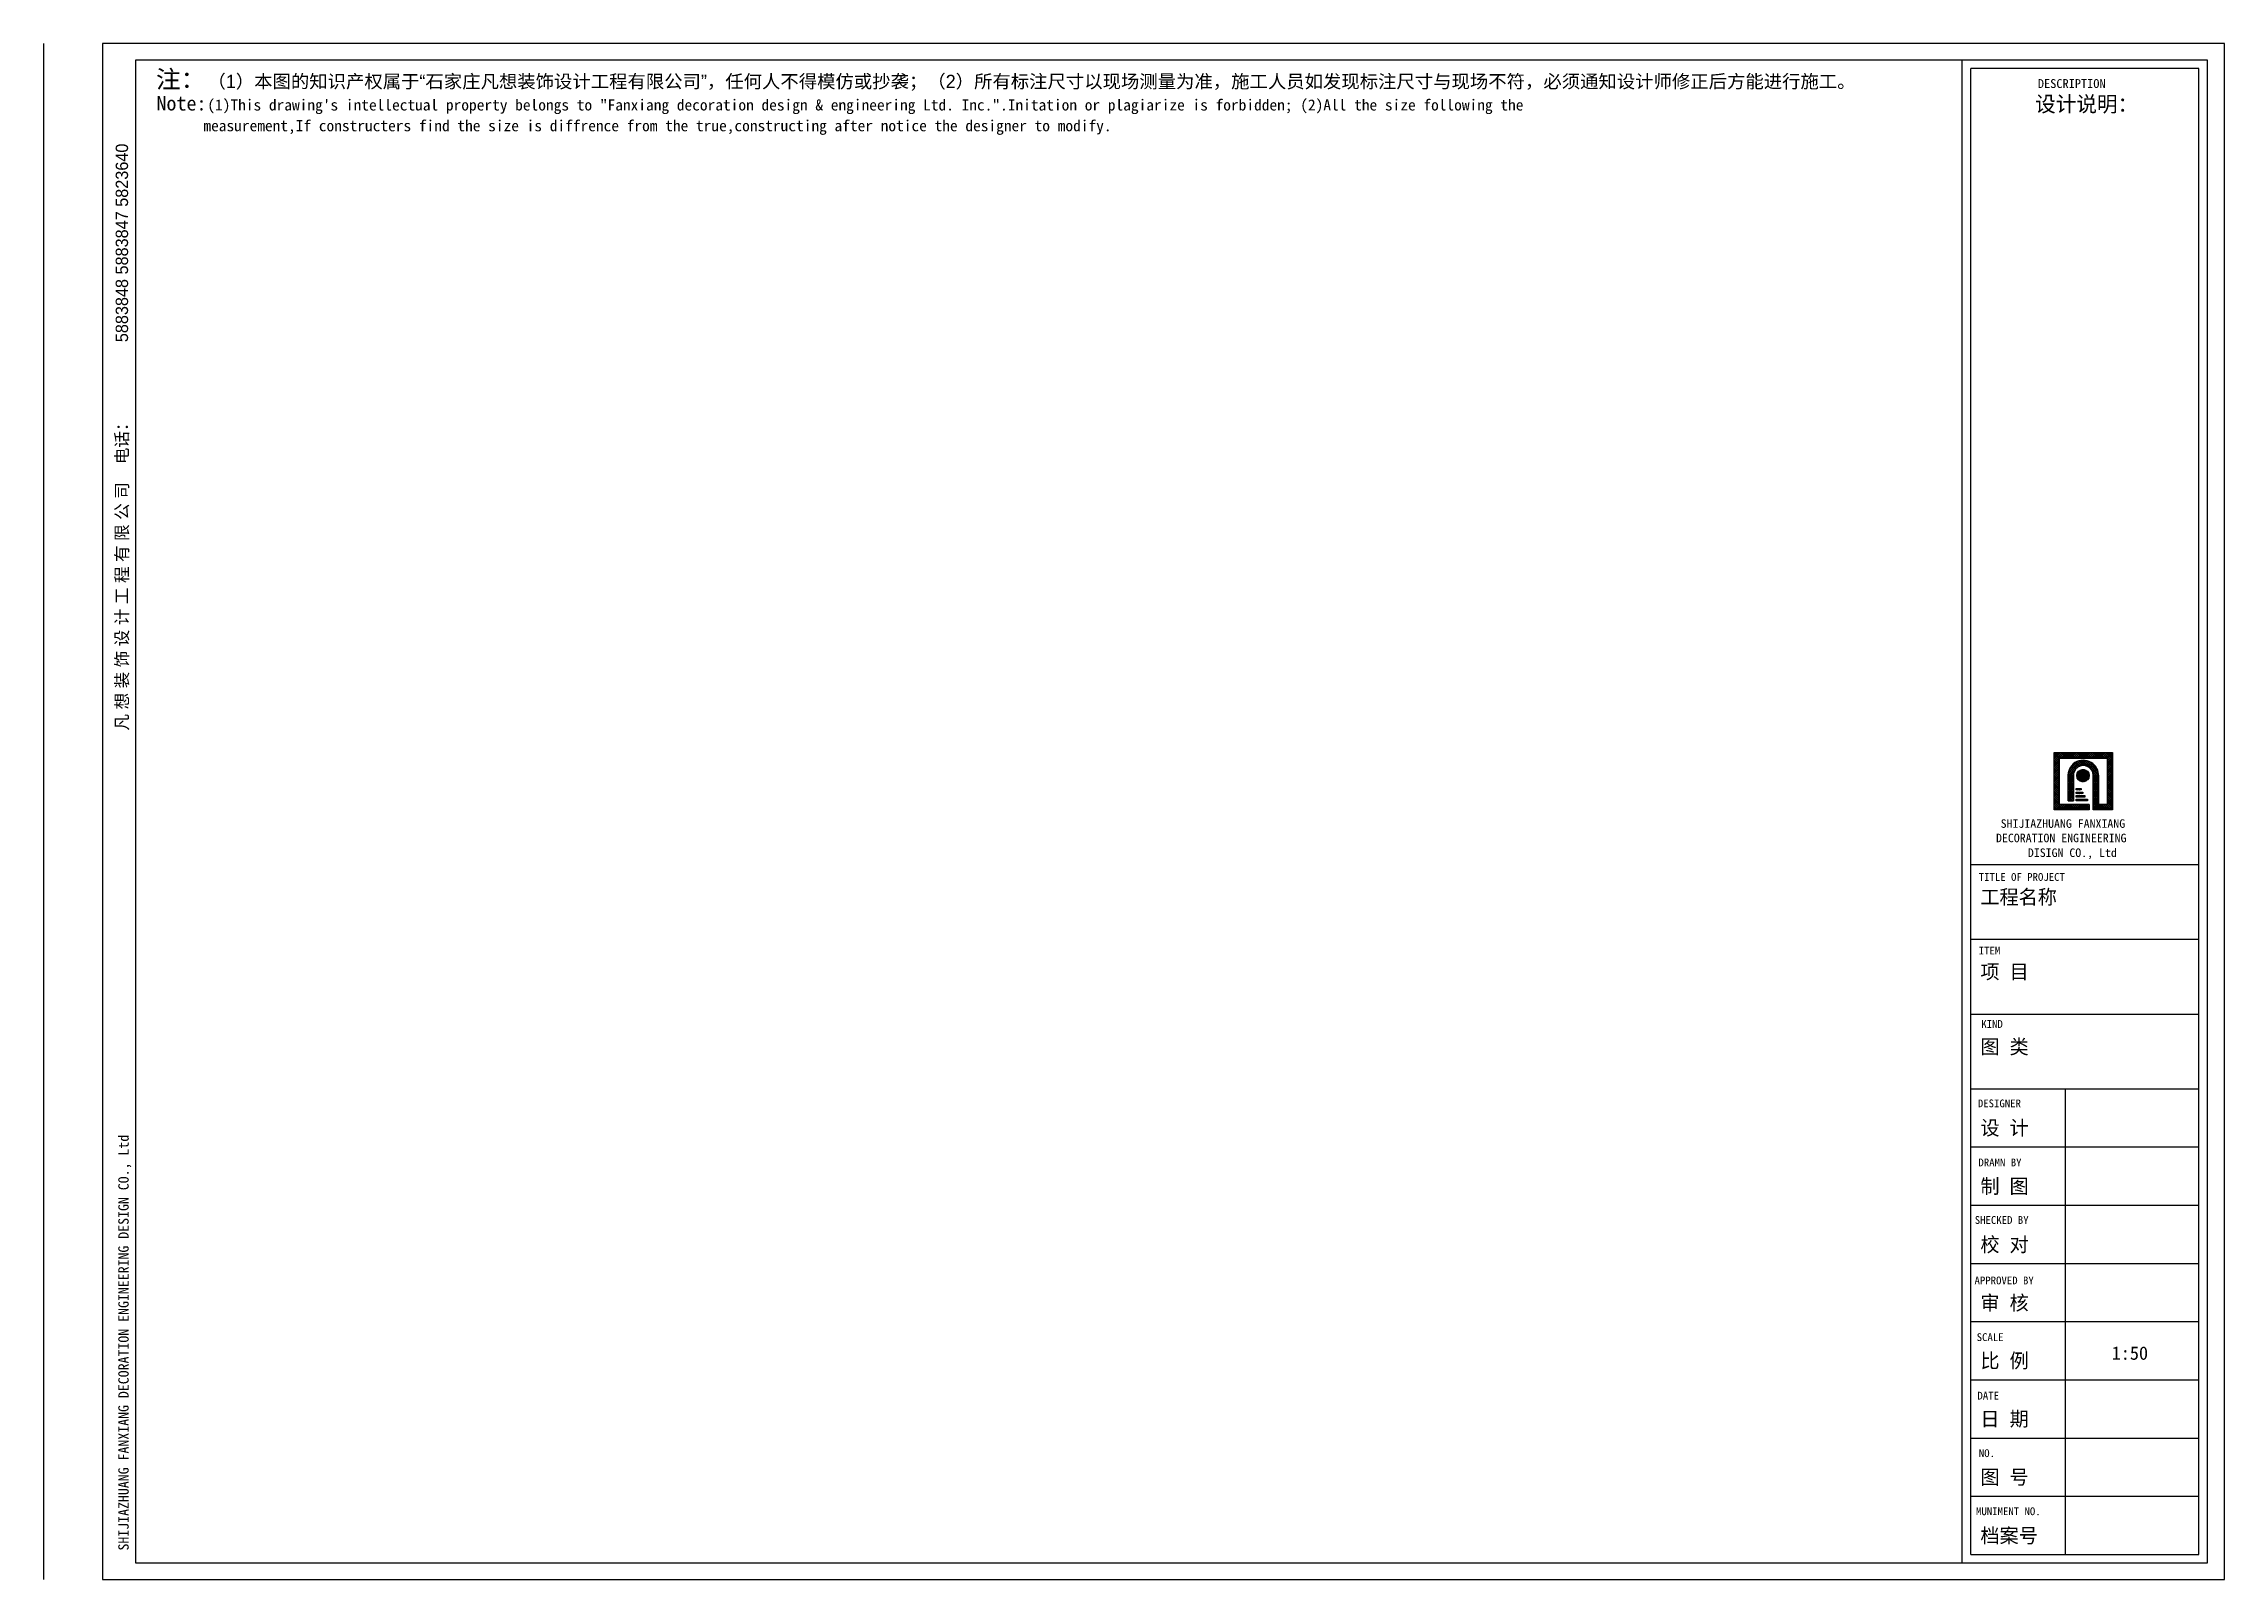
# Model space of a CAD drawing. Extents: x -4885 to 15389, y 22620 to 36898.
import ezdxf

# ---------------------------------------------------------------- set-up
doc = ezdxf.new("R2010")
doc.units = 0
doc.header["$LTSCALE"] = 500
doc.header["$MEASUREMENT"] = 0
doc.linetypes.add('DASHDOTX2', pattern=[50.8, 25.4, -12.7, 0, -12.7])
doc.layers.get('0').update_dxf_attribs({"linetype": 'CONTINUOUS'})
doc.layers.add('LAYER2', color=2, linetype='CONTINUOUS')
doc.styles.add('STYLE1', font='FZFSJW.TTF', dxfattribs={"height": 50})

# ---------------------------------------------------------------- blocks, each defined once
blk = doc.blocks.new('A$C67796734')
h = blk.add_hatch()
h.set_pattern_fill('ANSI37', color=2, scale=3.851754, angle=180, style=0)
h.set_pattern_definition([(44.4242, (19444.049, -14900.966), (-9.095558, 8.9145565), []), (135.5758, (19444.049, -14900.966), (-9.095558, -8.9145565), [])])
edge = h.paths.add_edge_path()
edge.add_line((19054, 7476), (19054, 7154))
edge.add_line((19054, 7154), (19234, 7154))
edge.add_line((19234, 7154), (19234, 7686))
edge.add_line((19234, 7686), (18692, 7686))
edge.add_line((18692, 7686), (18692, 7154))
edge.add_line((18692, 7154), (19016, 7154))
edge.add_line((19016, 7154), (19016, 7203))
edge.add_line((19016, 7203), (18742, 7203))
edge.add_line((18742, 7203), (18742, 7636))
edge.add_line((18742, 7636), (19184, 7636))
edge.add_line((19184, 7636), (19184, 7203))
edge.add_line((19184, 7203), (19104, 7203))
edge.add_line((19104, 7203), (19104, 7476))
edge.add_ellipse((18963, 7476), major_axis=(-141, 0), ratio=0.9801, start_angle=180, end_angle=360)
edge.add_line((18821, 7476), (18821, 7239))
edge.add_line((18821, 7239), (18871, 7239))
edge.add_line((18871, 7239), (18871, 7476))
edge.add_ellipse((18963, 7476), major_axis=(91.3, 0), ratio=0.9801, start_angle=0, end_angle=180, ccw=False)
h = blk.add_hatch()
h.set_pattern_fill('ANSI37', color=2, scale=0.924421, angle=180, style=0)
h.set_pattern_definition([(44.424197, (19306.8537, -8639.4685), (-2.18293395, 2.13949356), []), (135.575803, (19306.8537, -8639.4685), (-2.18293395, -2.13949356), [])])
edge = h.paths.add_edge_path()
edge.add_ellipse((18960, 7472), major_axis=(-58.2, 0), ratio=0.9801, start_angle=180, end_angle=360)
edge.add_ellipse((18960, 7472), major_axis=(58.2, 0), ratio=0.9801, start_angle=180, end_angle=360)
h = blk.add_hatch()
h.set_pattern_fill('ANSI37', color=2, scale=3.851754, angle=180, style=0)
h.set_pattern_definition([(44.4242, (19473.945, -12552.424), (-9.095558, 8.9145565), []), (135.5758, (19473.945, -12552.424), (-9.095558, -8.9145565), [])])
h.paths.add_polyline_path([(18942, 7340), (18942, 7354), (18895, 7354), (18895, 7340)])
h.paths.add_polyline_path([(18959, 7305), (18959, 7320), (18895, 7320), (18895, 7305)])
h.paths.add_polyline_path([(18977, 7273), (18977, 7288), (18895, 7288), (18895, 7273)])
h.paths.add_polyline_path([(18895, 7253), (18895, 7239), (19001, 7239), (19001, 7253)])
at = {"color": 5, "linetype": 'DASHDOTX2', "ltscale": 15}
blk.add_line((0, 14278), (0, 0), dxfattribs=at)
at = {"color": 5}
for p, q in [((20274, 14278), (548, 14278)), ((548, 14278), (548, 0)), ((20116, 14278), (16330, 14278)), ((20274, 0), (20274, 14278)), ((17916, 232), (17916, 14046)), ((20037, 14046), (17916, 14046)), ((20037, 232), (20037, 14046)), ((17916, 6647), (20037, 6647)), ((17916, 5951), (20037, 5951)), ((17916, 5256), (20037, 5256)), ((17916, 4562), (20037, 4562)), ((18797, 232), (18797, 4562)), ((17916, 4020), (20037, 4020)), ((17916, 3479), (20037, 3479)), ((17916, 2938), (20037, 2938)), ((17916, 2397), (20037, 2397)), ((17916, 1856), (20037, 1856)), ((17916, 1314), (20037, 1314)), ((17916, 773), (20037, 773)), ((17916, 232), (20037, 232)), ((548, 0), (20274, 0))]:
    blk.add_line(p, q, dxfattribs=at)
at = {"color": 1}
for p, q in [((20116, 14123), (855, 14123)), ((855, 14123), (855, 155)), ((20116, 155), (20116, 14123)), ((855, 155), (20116, 155))]:
    blk.add_line(p, q, dxfattribs=at)
at = {"color": 4}
blk.add_line((17837, 155), (17837, 14123), dxfattribs=at)
at = {"color": 2}
for p, q in [((18692, 7686), (19234, 7686)), ((18692, 7154), (18692, 7686)), ((18742, 7636), (19184, 7636)), ((18742, 7203), (18742, 7636)), ((19184, 7636), (19184, 7203)), ((19234, 7686), (19234, 7154)), ((18821, 7239), (18821, 7476)), ((18871, 7476), (18871, 7239)), ((18895, 7354), (18942, 7354)), ((18895, 7340), (18895, 7354)), ((18942, 7340), (18895, 7340)), ((18895, 7320), (18959, 7320)), ((18895, 7305), (18895, 7320)), ((18959, 7305), (18895, 7305)), ((18942, 7354), (18942, 7340)), ((18959, 7320), (18959, 7305)), ((19054, 7154), (19054, 7476)), ((19104, 7476), (19104, 7203)), ((19016, 7154), (18692, 7154)), ((19016, 7203), (18742, 7203)), ((18821, 7239), (18871, 7239)), ((18895, 7288), (18977, 7288)), ((18895, 7273), (18895, 7288)), ((18977, 7273), (18895, 7273)), ((18895, 7253), (19001, 7253)), ((18895, 7239), (18895, 7253)), ((19001, 7239), (18895, 7239)), ((18977, 7288), (18977, 7273)), ((19001, 7253), (19001, 7239)), ((19016, 7203), (19016, 7154)), ((19234, 7154), (19054, 7154)), ((19184, 7203), (19104, 7203))]:
    blk.add_line(p, q, dxfattribs=at)
blk.add_ellipse((18960, 7472), major_axis=(58.2, 0), ratio=0.9801, dxfattribs=at)
at = {"layer": 'LAYER2'}
for major_axis, start_param, end_param in [((-142, 0), 3.056851, 6.400666), ((-91.5, 0), 3.141593, 6.384496)]:
    blk.add_ellipse((18962, 7476), major_axis=major_axis, ratio=0.9801, start_param=start_param, end_param=end_param, dxfattribs=at)
at = {"color": 2, "style": 'STYLE1', "width": 1.020304}
for s, height, p in [('注：', 164.9, (1045, 13865)), ('（1）本图的知识产权属于“石家庄凡想装饰设计工程有限公司”，任何人不得模仿或抄袭；（2）所有标注尺寸以现场测量为准，施工人员如发现标注尺寸与现场不符，必须通知设计师修正后方能进行施工。', 122.68, (1523, 13865))]:
    blk.add_text(s, height=height, dxfattribs=at).set_placement(p)
at = {"color": 5, "width": 1.020304}
for s, height, p in [('Note:', 134, (1049, 13656)), ('(1)This drawing\'s intellectual property belongs to "Fanxiang decoration design & engineering Ltd. Inc.".Initation or plagiarize is forbidden; (2)All the size following the ', 103.089, (1522, 13656)), ('      measurement,If constructers find the size is diffrence from the true,constructing after notice the designer to modify.', 103.089, (1056, 13463)), ('TITLE OF PROJECT', 72.16, (17990, 6494)), ('ITEM', 72.2, (17990, 5810)), ('KIND', 72.2, (18014, 5127)), ('DESIGNER', 72.2, (17982, 4389)), ('DRAMN BY', 72.2, (17987, 3840)), ('SHECKED BY', 72.2, (17953, 3305)), ('APPROVED BY', 72.16, (17951, 2743)), ('SCALE', 72.2, (17971, 2216)), ('DATE', 72.2, (17978, 1672)), ('NO.', 72.2, (17991, 1137)), ('MUNIMENT NO.', 72.16, (17965, 597))]:
    blk.add_text(s, height=height, dxfattribs=at).set_placement(p)
at = {"color": 2, "width": 1.020304}
for s, height, p in [('设计说明：', 144.3, (18515, 13644)), ('DESCRIPTION', 82.47, (18540, 13865)), ('DECORATION ENGINEERING', 79.41, (18151, 6853)), ('SHIJIAZHUANG FANXIANG ', 79.41, (18194, 6987)), ('DISIGN CO., Ltd', 79.41, (18447, 6716)), ('工程名称', 134, (18006, 6277)), ('项 目', 134, (18006, 5583)), ('图 类', 134, (18006, 4885)), ('设 计', 134, (18006, 4131)), ('制 图', 134, (18006, 3588)), ('校 对', 134, (18006, 3046)), ('审 核', 134, (18006, 2504)), ('比 例', 134, (18006, 1966)), ('日 期', 134, (18006, 1425)), ('图 号', 134, (18006, 884)), ('档案号', 134, (18006, 340))]:
    blk.add_text(s, height=height, dxfattribs=at).set_placement(p)
at = {"color": 2, "style": 'STYLE1', "width": 0.9801}
for s, p in [('5883848 5883847 5823640', (785, 11502)), ('凡 想 装 饰 设 计 工 程 有 限 公 司    电话：', (785, 7892))]:
    blk.add_text(s, height=115.13, rotation=90, dxfattribs=at).set_placement(p)
at = {"color": 2, "width": 0.9801}
blk.add_text('SHIJIAZHUANG FANXIANG DECORATION ENGINEERING DESIGN CO., Ltd', height=96.62, rotation=90, dxfattribs=at).set_placement((791, 268))
at = {"color": 4, "insert": (19226, 2166), "char_height": 124.4, "width": 482.08, "attachment_point": 1}
blk.add_mtext('1:50', dxfattribs=at)

msp = doc.modelspace()

# ---------------------------------------------------------------- block references
at = {"color": 5, "ltscale": 2}
msp.add_blockref('A$C67796734', (-4885, 22620), dxfattribs=at)

doc.saveas('drawing.dxf')
